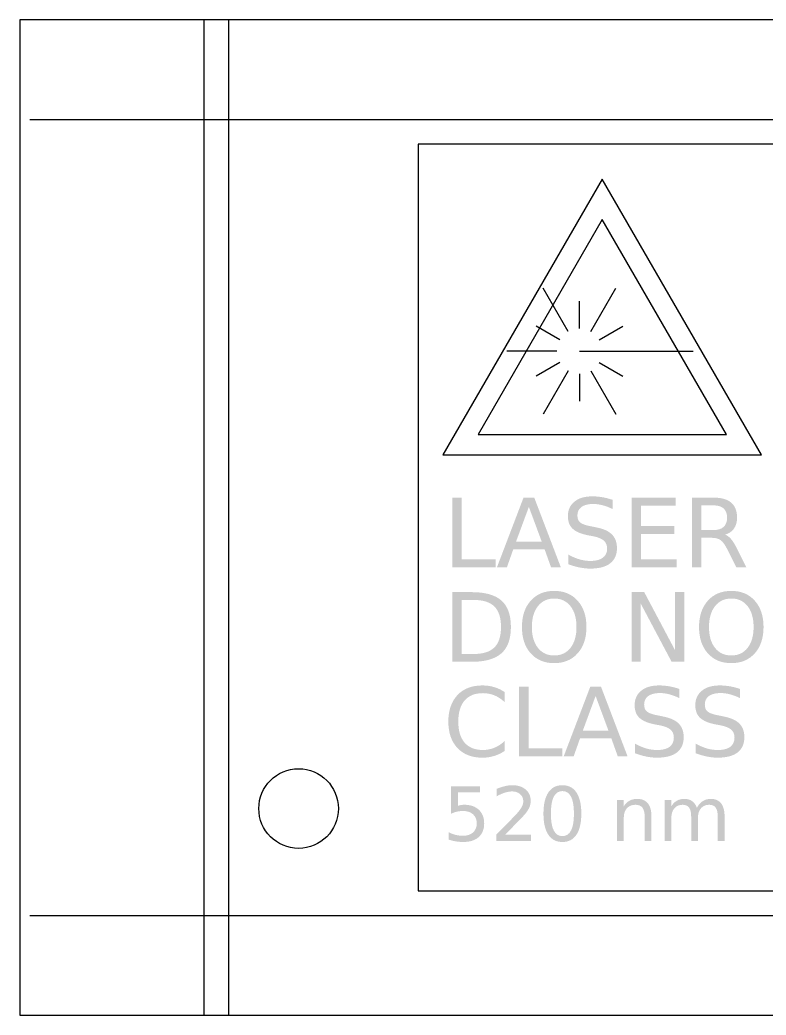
# Model space of a CAD drawing. Header units: millimetres. Extents: x 0 to 94.4, y -10 to 10.
# Drawn here: x 0 to 14.99, y -10 to 10 of the extents above; entities that cross this region are included whole.
import ezdxf

# ---------------------------------------------------------------- set-up
doc = ezdxf.new("R2010")
doc.units = ezdxf.units.MM
doc.layers.add('MARK', color=1, linetype='Continuous')
doc.layers.add('REF', color=8, linetype='Continuous')

msp = doc.modelspace()

# ---------------------------------------------------------------- hatches: boundary and pattern name
at = {"layer": 'MARK'}
h = msp.add_hatch(color=256, dxfattribs=at)
edge = h.paths.add_edge_path()
edge.add_line((11.911, 0.354), (11.911, 0.169))
edge.add_spline(control_points=[(11.911, 0.169), (11.839, 0.204), (11.772, 0.229), (11.708, 0.246), (11.644, 0.263), (11.583, 0.272), (11.523, 0.272), (11.42, 0.272), (11.34, 0.252), (11.285, 0.212), (11.229, 0.172), (11.201, 0.115), (11.201, 0.041), (11.201, -0.021), (11.219, -0.068), (11.256, -0.099), (11.294, -0.131), (11.364, -0.156), (11.468, -0.176)], knot_values=[0, 0, 0, 0, 1, 1, 1, 2, 2, 2, 3, 3, 3, 4, 4, 4, 5, 5, 5, 6, 6, 6, 6], degree=3, periodic=0)
edge.add_line((11.468, -0.176), (11.582, -0.199))
edge.add_spline(control_points=[(11.582, -0.199), (11.724, -0.226), (11.828, -0.273), (11.895, -0.341), (11.962, -0.409), (11.996, -0.5), (11.996, -0.614), (11.996, -0.749), (11.95, -0.852), (11.859, -0.922), (11.768, -0.992), (11.635, -1.027), (11.459, -1.027), (11.393, -1.027), (11.323, -1.02), (11.248, -1.005), (11.173, -0.99), (11.096, -0.967), (11.016, -0.938)], knot_values=[0, 0, 0, 0, 1, 1, 1, 2, 2, 2, 3, 3, 3, 4, 4, 4, 5, 5, 5, 6, 6, 6, 6], degree=3, periodic=0)
edge.add_line((11.016, -0.938), (11.016, -0.743))
edge.add_spline(control_points=[(11.016, -0.743), (11.093, -0.786), (11.168, -0.819), (11.242, -0.841), (11.316, -0.862), (11.388, -0.873), (11.459, -0.873), (11.568, -0.873), (11.651, -0.852), (11.71, -0.81), (11.769, -0.767), (11.798, -0.706), (11.798, -0.628), (11.798, -0.559), (11.777, -0.505), (11.735, -0.466), (11.692, -0.428), (11.623, -0.399), (11.527, -0.379)], knot_values=[0, 0, 0, 0, 1, 1, 1, 2, 2, 2, 3, 3, 3, 4, 4, 4, 5, 5, 5, 6, 6, 6, 6], degree=3, periodic=0)
edge.add_line((11.527, -0.379), (11.412, -0.357))
edge.add_spline(control_points=[(11.412, -0.357), (11.27, -0.329), (11.168, -0.285), (11.105, -0.225), (11.042, -0.165), (11.01, -0.081), (11.01, 0.026), (11.01, 0.15), (11.054, 0.247), (11.141, 0.318), (11.228, 0.39), (11.348, 0.425), (11.502, 0.425), (11.567, 0.425), (11.634, 0.419), (11.702, 0.408), (11.77, 0.396), (11.84, 0.378), (11.911, 0.354)], knot_values=[0, 0, 0, 0, 1, 1, 1, 2, 2, 2, 3, 3, 3, 4, 4, 4, 5, 5, 5, 6, 6, 6, 6], degree=3, periodic=0)
for points in [[(8.688, 0.4), (8.878, 0.4), (8.878, -0.841), (9.56, -0.841), (9.56, -1), (8.688, -1), (8.688, 0.4)], [(12.291, 0.4), (13.176, 0.4), (13.176, 0.241), (12.481, 0.241), (12.481, -0.174), (13.147, -0.174), (13.147, -0.333), (12.481, -0.333), (12.481, -0.841), (13.193, -0.841), (13.193, -1), (12.291, -1), (12.291, 0.4)], [(12.289, -1.5), (12.544, -1.5), (13.165, -2.671), (13.165, -1.5), (13.349, -1.5), (13.349, -2.9), (13.094, -2.9), (12.473, -1.729), (12.473, -2.9), (12.289, -2.9), (12.289, -1.5)], [(10.029, -3.4), (10.219, -3.4), (10.219, -4.641), (10.901, -4.641), (10.901, -4.8), (10.029, -4.8), (10.029, -3.4)]]:
    msp.add_hatch(color=256, dxfattribs=at).paths.add_polyline_path(points)
h = msp.add_hatch(color=256, dxfattribs=at)
h.paths.add_polyline_path([(10.119, 0.4), (10.334, 0.4), (10.868, -1), (10.671, -1), (10.543, -0.641), (9.912, -0.641), (9.785, -1), (9.585, -1), (10.119, 0.4)])
h.paths.add_polyline_path([(10.226, 0.213), (9.969, -0.483), (10.484, -0.483), (10.226, 0.213)], flags=0)
h = msp.add_hatch(color=256, dxfattribs=at)
edge = h.paths.add_edge_path()
edge.add_spline(control_points=[(14.168, -0.344), (14.209, -0.357), (14.249, -0.387), (14.287, -0.432), (14.326, -0.477), (14.364, -0.539), (14.403, -0.617)], knot_values=[0, 0, 0, 0, 1, 1, 1, 2, 2, 2, 2], degree=3, periodic=0)
edge.add_line((14.403, -0.617), (14.595, -1))
edge.add_line((14.595, -1), (14.392, -1))
edge.add_line((14.392, -1), (14.213, -0.641))
edge.add_spline(control_points=[(14.213, -0.641), (14.166, -0.547), (14.121, -0.485), (14.078, -0.454), (14.035, -0.424), (13.975, -0.408), (13.9, -0.408)], knot_values=[0, 0, 0, 0, 1, 1, 1, 2, 2, 2, 2], degree=3, periodic=0)
edge.add_line((13.9, -0.408), (13.694, -0.408))
edge.add_line((13.694, -0.408), (13.694, -1))
edge.add_line((13.694, -1), (13.505, -1))
edge.add_line((13.505, -1), (13.505, 0.4))
edge.add_line((13.505, 0.4), (13.932, 0.4))
edge.add_spline(control_points=[(13.932, 0.4), (14.092, 0.4), (14.212, 0.367), (14.29, 0.3), (14.369, 0.233), (14.409, 0.132), (14.409, -0.003), (14.409, -0.091), (14.388, -0.165), (14.347, -0.223), (14.306, -0.281), (14.247, -0.321), (14.168, -0.344)], knot_values=[0, 0, 0, 0, 1, 1, 1, 2, 2, 2, 3, 3, 3, 4, 4, 4, 4], degree=3, periodic=0)
edge = h.paths.add_edge_path(flags=0)
edge.add_line((13.694, 0.244), (13.694, -0.253))
edge.add_line((13.694, -0.253), (13.932, -0.253))
edge.add_spline(control_points=[(13.932, -0.253), (14.023, -0.253), (14.092, -0.232), (14.139, -0.189), (14.185, -0.147), (14.209, -0.085), (14.209, -0.003), (14.209, 0.079), (14.185, 0.14), (14.139, 0.182), (14.092, 0.224), (14.023, 0.244), (13.932, 0.244)], knot_values=[0, 0, 0, 0, 1, 1, 1, 2, 2, 2, 3, 3, 3, 4, 4, 4, 4], degree=3, periodic=0)
edge.add_line((13.932, 0.244), (13.694, 0.244))
h = msp.add_hatch(color=256, dxfattribs=at)
edge = h.paths.add_edge_path()
edge.add_line((8.688, -1.5), (9.078, -1.5))
edge.add_spline(control_points=[(9.078, -1.5), (9.349, -1.5), (9.548, -1.556), (9.675, -1.669), (9.802, -1.782), (9.865, -1.959), (9.865, -2.199), (9.865, -2.44), (9.802, -2.617), (9.674, -2.73), (9.546, -2.843), (9.348, -2.9), (9.078, -2.9)], knot_values=[0, 0, 0, 0, 1, 1, 1, 2, 2, 2, 3, 3, 3, 4, 4, 4, 4], degree=3, periodic=0)
edge.add_line((9.078, -2.9), (8.688, -2.9))
edge.add_line((8.688, -2.9), (8.688, -1.5))
edge = h.paths.add_edge_path(flags=0)
edge.add_line((8.878, -1.656), (8.878, -2.744))
edge.add_line((8.878, -2.744), (9.107, -2.744))
edge.add_spline(control_points=[(9.107, -2.744), (9.3, -2.744), (9.441, -2.701), (9.531, -2.613), (9.621, -2.526), (9.666, -2.387), (9.666, -2.199), (9.666, -2.011), (9.621, -1.874), (9.531, -1.786), (9.441, -1.699), (9.3, -1.656), (9.107, -1.656)], knot_values=[0, 0, 0, 0, 1, 1, 1, 2, 2, 2, 3, 3, 3, 4, 4, 4, 4], degree=3, periodic=0)
edge.add_line((9.107, -1.656), (8.878, -1.656))
h = msp.add_hatch(color=256, dxfattribs=at)
edge = h.paths.add_edge_path()
edge.add_spline(control_points=[(10.735, -1.475), (10.932, -1.475), (11.089, -1.54), (11.206, -1.672), (11.324, -1.804), (11.383, -1.98), (11.383, -2.201), (11.383, -2.422), (11.324, -2.598), (11.206, -2.73), (11.089, -2.861), (10.932, -2.927), (10.735, -2.927), (10.539, -2.927), (10.381, -2.862), (10.263, -2.73), (10.146, -2.599), (10.087, -2.423), (10.087, -2.201), (10.087, -1.98), (10.146, -1.804), (10.263, -1.672), (10.381, -1.54), (10.539, -1.475), (10.735, -1.475)], knot_values=[0, 0, 0, 0, 1, 1, 1, 2, 2, 2, 3, 3, 3, 4, 4, 4, 5, 5, 5, 6, 6, 6, 7, 7, 7, 8, 8, 8, 8], degree=3, periodic=0)
edge = h.paths.add_edge_path(flags=0)
edge.add_spline(control_points=[(10.735, -1.628), (10.598, -1.628), (10.489, -1.68), (10.408, -1.782), (10.327, -1.885), (10.286, -2.024), (10.286, -2.201), (10.286, -2.378), (10.327, -2.517), (10.408, -2.62), (10.489, -2.722), (10.598, -2.773), (10.735, -2.773), (10.873, -2.773), (10.982, -2.722), (11.062, -2.62), (11.143, -2.517), (11.183, -2.378), (11.183, -2.201), (11.183, -2.024), (11.143, -1.885), (11.062, -1.782), (10.982, -1.68), (10.873, -1.628), (10.735, -1.628)], knot_values=[0, 0, 0, 0, 1, 1, 1, 2, 2, 2, 3, 3, 3, 4, 4, 4, 5, 5, 5, 6, 6, 6, 7, 7, 7, 8, 8, 8, 8], degree=3, periodic=0)
h = msp.add_hatch(color=256, dxfattribs=at)
edge = h.paths.add_edge_path()
edge.add_spline(control_points=[(14.294, -1.475), (14.49, -1.475), (14.647, -1.54), (14.765, -1.672), (14.882, -1.804), (14.941, -1.98), (14.941, -2.201), (14.941, -2.422), (14.882, -2.598), (14.765, -2.73), (14.647, -2.861), (14.49, -2.927), (14.294, -2.927), (14.097, -2.927), (13.94, -2.862), (13.822, -2.73), (13.704, -2.599), (13.645, -2.423), (13.645, -2.201), (13.645, -1.98), (13.704, -1.804), (13.822, -1.672), (13.94, -1.54), (14.097, -1.475), (14.294, -1.475)], knot_values=[0, 0, 0, 0, 1, 1, 1, 2, 2, 2, 3, 3, 3, 4, 4, 4, 5, 5, 5, 6, 6, 6, 7, 7, 7, 8, 8, 8, 8], degree=3, periodic=0)
edge = h.paths.add_edge_path(flags=0)
edge.add_spline(control_points=[(14.294, -1.628), (14.157, -1.628), (14.047, -1.68), (13.966, -1.782), (13.885, -1.885), (13.845, -2.024), (13.845, -2.201), (13.845, -2.378), (13.885, -2.517), (13.966, -2.62), (14.047, -2.722), (14.157, -2.773), (14.294, -2.773), (14.432, -2.773), (14.541, -2.722), (14.621, -2.62), (14.701, -2.517), (14.741, -2.378), (14.741, -2.201), (14.741, -2.024), (14.701, -1.885), (14.621, -1.782), (14.541, -1.68), (14.432, -1.628), (14.294, -1.628)], knot_values=[0, 0, 0, 0, 1, 1, 1, 2, 2, 2, 3, 3, 3, 4, 4, 4, 5, 5, 5, 6, 6, 6, 7, 7, 7, 8, 8, 8, 8], degree=3, periodic=0)
h = msp.add_hatch(color=256, dxfattribs=at)
edge = h.paths.add_edge_path()
edge.add_line((9.737, -3.508), (9.737, -3.708))
edge.add_spline(control_points=[(9.737, -3.708), (9.673, -3.648), (9.605, -3.604), (9.533, -3.574), (9.461, -3.545), (9.384, -3.53), (9.303, -3.53), (9.143, -3.53), (9.02, -3.579), (8.935, -3.677), (8.85, -3.775), (8.808, -3.916), (8.808, -4.101), (8.808, -4.286), (8.85, -4.427), (8.935, -4.525), (9.02, -4.623), (9.143, -4.672), (9.303, -4.672), (9.384, -4.672), (9.461, -4.657), (9.533, -4.627), (9.605, -4.598), (9.673, -4.554), (9.737, -4.494)], knot_values=[0, 0, 0, 0, 1, 1, 1, 2, 2, 2, 3, 3, 3, 4, 4, 4, 5, 5, 5, 6, 6, 6, 7, 7, 7, 8, 8, 8, 8], degree=3, periodic=0)
edge.add_line((9.737, -4.494), (9.737, -4.692))
edge.add_spline(control_points=[(9.737, -4.692), (9.671, -4.737), (9.6, -4.771), (9.526, -4.793), (9.452, -4.816), (9.374, -4.827), (9.291, -4.827), (9.08, -4.827), (8.913, -4.762), (8.791, -4.633), (8.669, -4.503), (8.608, -4.326), (8.608, -4.101), (8.608, -3.876), (8.669, -3.699), (8.791, -3.569), (8.913, -3.44), (9.08, -3.375), (9.291, -3.375), (9.375, -3.375), (9.454, -3.386), (9.528, -3.408), (9.602, -3.43), (9.672, -3.463), (9.737, -3.508)], knot_values=[0, 0, 0, 0, 1, 1, 1, 2, 2, 2, 3, 3, 3, 4, 4, 4, 5, 5, 5, 6, 6, 6, 7, 7, 7, 8, 8, 8, 8], degree=3, periodic=0)
h = msp.add_hatch(color=256, dxfattribs=at)
h.paths.add_polyline_path([(11.46, -3.4), (11.675, -3.4), (12.209, -4.8), (12.012, -4.8), (11.884, -4.441), (11.253, -4.441), (11.126, -4.8), (10.926, -4.8), (11.46, -3.4)])
h.paths.add_polyline_path([(11.567, -3.587), (11.31, -4.283), (11.825, -4.283), (11.567, -3.587)], flags=0)
h = msp.add_hatch(color=256, dxfattribs=at)
edge = h.paths.add_edge_path()
edge.add_line((13.252, -3.446), (13.252, -3.631))
edge.add_spline(control_points=[(13.252, -3.631), (13.18, -3.596), (13.113, -3.571), (13.049, -3.554), (12.985, -3.537), (12.923, -3.528), (12.864, -3.528), (12.761, -3.528), (12.681, -3.548), (12.625, -3.588), (12.57, -3.628), (12.542, -3.685), (12.542, -3.759), (12.542, -3.821), (12.56, -3.868), (12.597, -3.899), (12.635, -3.931), (12.705, -3.956), (12.809, -3.976)], knot_values=[0, 0, 0, 0, 1, 1, 1, 2, 2, 2, 3, 3, 3, 4, 4, 4, 5, 5, 5, 6, 6, 6, 6], degree=3, periodic=0)
edge.add_line((12.809, -3.976), (12.923, -3.999))
edge.add_spline(control_points=[(12.923, -3.999), (13.064, -4.026), (13.169, -4.073), (13.236, -4.141), (13.303, -4.209), (13.337, -4.3), (13.337, -4.414), (13.337, -4.549), (13.291, -4.652), (13.2, -4.722), (13.109, -4.792), (12.976, -4.827), (12.8, -4.827), (12.734, -4.827), (12.664, -4.82), (12.589, -4.805), (12.514, -4.79), (12.437, -4.767), (12.357, -4.738)], knot_values=[0, 0, 0, 0, 1, 1, 1, 2, 2, 2, 3, 3, 3, 4, 4, 4, 5, 5, 5, 6, 6, 6, 6], degree=3, periodic=0)
edge.add_line((12.357, -4.738), (12.357, -4.543))
edge.add_spline(control_points=[(12.357, -4.543), (12.434, -4.586), (12.509, -4.619), (12.583, -4.641), (12.657, -4.662), (12.729, -4.673), (12.8, -4.673), (12.908, -4.673), (12.992, -4.652), (13.051, -4.61), (13.109, -4.567), (13.139, -4.506), (13.139, -4.428), (13.139, -4.359), (13.118, -4.305), (13.076, -4.266), (13.033, -4.228), (12.964, -4.199), (12.868, -4.179)], knot_values=[0, 0, 0, 0, 1, 1, 1, 2, 2, 2, 3, 3, 3, 4, 4, 4, 5, 5, 5, 6, 6, 6, 6], degree=3, periodic=0)
edge.add_line((12.868, -4.179), (12.753, -4.157))
edge.add_spline(control_points=[(12.753, -4.157), (12.611, -4.129), (12.509, -4.085), (12.446, -4.025), (12.383, -3.965), (12.351, -3.881), (12.351, -3.774), (12.351, -3.65), (12.395, -3.553), (12.482, -3.482), (12.569, -3.41), (12.689, -3.375), (12.843, -3.375), (12.908, -3.375), (12.975, -3.381), (13.043, -3.392), (13.111, -3.404), (13.181, -3.422), (13.252, -3.446)], knot_values=[0, 0, 0, 0, 1, 1, 1, 2, 2, 2, 3, 3, 3, 4, 4, 4, 5, 5, 5, 6, 6, 6, 6], degree=3, periodic=0)
h = msp.add_hatch(color=256, dxfattribs=at)
edge = h.paths.add_edge_path()
edge.add_line((14.471, -3.446), (14.471, -3.631))
edge.add_spline(control_points=[(14.471, -3.631), (14.399, -3.596), (14.332, -3.571), (14.268, -3.554), (14.204, -3.537), (14.143, -3.528), (14.083, -3.528), (13.98, -3.528), (13.9, -3.548), (13.844, -3.588), (13.789, -3.628), (13.761, -3.685), (13.761, -3.759), (13.761, -3.821), (13.779, -3.868), (13.816, -3.899), (13.854, -3.931), (13.924, -3.956), (14.028, -3.976)], knot_values=[0, 0, 0, 0, 1, 1, 1, 2, 2, 2, 3, 3, 3, 4, 4, 4, 5, 5, 5, 6, 6, 6, 6], degree=3, periodic=0)
edge.add_line((14.028, -3.976), (14.142, -3.999))
edge.add_spline(control_points=[(14.142, -3.999), (14.283, -4.026), (14.388, -4.073), (14.455, -4.141), (14.522, -4.209), (14.556, -4.3), (14.556, -4.414), (14.556, -4.549), (14.51, -4.652), (14.419, -4.722), (14.328, -4.792), (14.195, -4.827), (14.019, -4.827), (13.953, -4.827), (13.883, -4.82), (13.808, -4.805), (13.733, -4.79), (13.656, -4.767), (13.576, -4.738)], knot_values=[0, 0, 0, 0, 1, 1, 1, 2, 2, 2, 3, 3, 3, 4, 4, 4, 5, 5, 5, 6, 6, 6, 6], degree=3, periodic=0)
edge.add_line((13.576, -4.738), (13.576, -4.543))
edge.add_spline(control_points=[(13.576, -4.543), (13.653, -4.586), (13.728, -4.619), (13.802, -4.641), (13.876, -4.662), (13.948, -4.673), (14.019, -4.673), (14.128, -4.673), (14.211, -4.652), (14.27, -4.61), (14.328, -4.567), (14.358, -4.506), (14.358, -4.428), (14.358, -4.359), (14.337, -4.305), (14.295, -4.266), (14.252, -4.228), (14.183, -4.199), (14.087, -4.179)], knot_values=[0, 0, 0, 0, 1, 1, 1, 2, 2, 2, 3, 3, 3, 4, 4, 4, 5, 5, 5, 6, 6, 6, 6], degree=3, periodic=0)
edge.add_line((14.087, -4.179), (13.972, -4.157))
edge.add_spline(control_points=[(13.972, -4.157), (13.83, -4.129), (13.728, -4.085), (13.665, -4.025), (13.602, -3.965), (13.57, -3.881), (13.57, -3.774), (13.57, -3.65), (13.614, -3.553), (13.701, -3.482), (13.788, -3.41), (13.908, -3.375), (14.062, -3.375), (14.127, -3.375), (14.194, -3.381), (14.262, -3.392), (14.33, -3.404), (14.4, -3.422), (14.471, -3.446)], knot_values=[0, 0, 0, 0, 1, 1, 1, 2, 2, 2, 3, 3, 3, 4, 4, 4, 5, 5, 5, 6, 6, 6, 6], degree=3, periodic=0)
h = msp.add_hatch(color=256, dxfattribs=at)
edge = h.paths.add_edge_path()
edge.add_line((8.663, -5.4), (9.247, -5.4))
edge.add_line((9.247, -5.4), (9.247, -5.525))
edge.add_line((9.247, -5.525), (8.799, -5.525))
edge.add_line((8.799, -5.525), (8.799, -5.795))
edge.add_spline(control_points=[(8.799, -5.795), (8.821, -5.788), (8.842, -5.782), (8.864, -5.778), (8.886, -5.775), (8.907, -5.773), (8.929, -5.773), (9.052, -5.773), (9.149, -5.806), (9.221, -5.874), (9.292, -5.941), (9.328, -6.032), (9.328, -6.147), (9.328, -6.265), (9.291, -6.357), (9.218, -6.423), (9.144, -6.489), (9.04, -6.521), (8.906, -6.521), (8.86, -6.521), (8.813, -6.517), (8.765, -6.51), (8.717, -6.502), (8.667, -6.49), (8.616, -6.474)], knot_values=[0, 0, 0, 0, 1, 1, 1, 2, 2, 2, 3, 3, 3, 4, 4, 4, 5, 5, 5, 6, 6, 6, 7, 7, 7, 8, 8, 8, 8], degree=3, periodic=0)
edge.add_line((8.616, -6.474), (8.616, -6.325))
edge.add_spline(control_points=[(8.616, -6.325), (8.661, -6.349), (8.706, -6.367), (8.753, -6.378), (8.801, -6.39), (8.85, -6.396), (8.903, -6.396), (8.988, -6.396), (9.055, -6.374), (9.105, -6.329), (9.154, -6.284), (9.179, -6.224), (9.179, -6.147), (9.179, -6.07), (9.154, -6.01), (9.105, -5.965), (9.055, -5.92), (8.988, -5.898), (8.903, -5.898), (8.863, -5.898), (8.824, -5.902), (8.784, -5.911), (8.744, -5.92), (8.704, -5.934), (8.663, -5.953)], knot_values=[0, 0, 0, 0, 1, 1, 1, 2, 2, 2, 3, 3, 3, 4, 4, 4, 5, 5, 5, 6, 6, 6, 7, 7, 7, 8, 8, 8, 8], degree=3, periodic=0)
edge.add_line((8.663, -5.953), (8.663, -5.4))
h = msp.add_hatch(color=256, dxfattribs=at)
edge = h.paths.add_edge_path()
edge.add_line((9.75, -6.375), (10.269, -6.375))
edge.add_line((10.269, -6.375), (10.269, -6.5))
edge.add_line((10.269, -6.5), (9.571, -6.5))
edge.add_line((9.571, -6.5), (9.571, -6.375))
edge.add_spline(control_points=[(9.571, -6.375), (9.627, -6.316), (9.704, -6.238), (9.802, -6.139), (9.899, -6.041), (9.96, -5.977), (9.985, -5.949), (10.033, -5.895), (10.066, -5.85), (10.085, -5.813), (10.104, -5.776), (10.114, -5.739), (10.114, -5.704), (10.114, -5.645), (10.093, -5.597), (10.052, -5.561), (10.011, -5.524), (9.958, -5.505), (9.892, -5.505), (9.845, -5.505), (9.796, -5.513), (9.744, -5.53), (9.692, -5.546), (9.637, -5.57), (9.578, -5.603)], knot_values=[0, 0, 0, 0, 1, 1, 1, 2, 2, 2, 3, 3, 3, 4, 4, 4, 5, 5, 5, 6, 6, 6, 7, 7, 7, 8, 8, 8, 8], degree=3, periodic=0)
edge.add_line((9.578, -5.603), (9.578, -5.453))
edge.add_spline(control_points=[(9.578, -5.453), (9.638, -5.429), (9.694, -5.411), (9.746, -5.399), (9.798, -5.386), (9.846, -5.38), (9.889, -5.38), (10.003, -5.38), (10.094, -5.409), (10.161, -5.466), (10.229, -5.523), (10.263, -5.599), (10.263, -5.694), (10.263, -5.739), (10.255, -5.782), (10.238, -5.823), (10.221, -5.863), (10.19, -5.911), (10.145, -5.966)], knot_values=[0, 0, 0, 0, 1, 1, 1, 2, 2, 2, 3, 3, 3, 4, 4, 4, 5, 5, 5, 6, 6, 6, 6], degree=3, periodic=0)
edge.add_spline(control_points=[(10.145, -5.966), (10.133, -5.98), (10.094, -6.021), (10.028, -6.089), (9.962, -6.157), (9.869, -6.252), (9.75, -6.375)], knot_values=[0, 0, 0, 0, 1, 1, 1, 2, 2, 2, 2], degree=3, periodic=0)
h = msp.add_hatch(color=256, dxfattribs=at)
edge = h.paths.add_edge_path()
edge.add_spline(control_points=[(10.9, -5.38), (11.023, -5.38), (11.117, -5.429), (11.182, -5.526), (11.247, -5.624), (11.28, -5.765), (11.28, -5.951), (11.28, -6.136), (11.247, -6.278), (11.182, -6.375), (11.117, -6.473), (11.023, -6.521), (10.9, -6.521), (10.776, -6.521), (10.682, -6.473), (10.617, -6.375), (10.552, -6.278), (10.519, -6.136), (10.519, -5.951), (10.519, -5.765), (10.552, -5.624), (10.617, -5.526), (10.682, -5.429), (10.776, -5.38), (10.9, -5.38)], knot_values=[0, 0, 0, 0, 1, 1, 1, 2, 2, 2, 3, 3, 3, 4, 4, 4, 5, 5, 5, 6, 6, 6, 7, 7, 7, 8, 8, 8, 8], degree=3, periodic=0)
edge = h.paths.add_edge_path(flags=0)
edge.add_spline(control_points=[(10.9, -5.498), (10.823, -5.498), (10.765, -5.536), (10.727, -5.611), (10.688, -5.686), (10.669, -5.8), (10.669, -5.951), (10.669, -6.102), (10.688, -6.215), (10.727, -6.29), (10.765, -6.366), (10.823, -6.403), (10.9, -6.403), (10.977, -6.403), (11.035, -6.366), (11.073, -6.29), (11.112, -6.215), (11.131, -6.102), (11.131, -5.951), (11.131, -5.8), (11.112, -5.686), (11.073, -5.611), (11.035, -5.536), (10.977, -5.498), (10.9, -5.498)], knot_values=[0, 0, 0, 0, 1, 1, 1, 2, 2, 2, 3, 3, 3, 4, 4, 4, 5, 5, 5, 6, 6, 6, 7, 7, 7, 8, 8, 8, 8], degree=3, periodic=0)
h = msp.add_hatch(color=256, dxfattribs=at)
edge = h.paths.add_edge_path()
edge.add_line((12.688, -6.002), (12.688, -6.5))
edge.add_line((12.688, -6.5), (12.552, -6.5))
edge.add_line((12.552, -6.5), (12.552, -6.006))
edge.add_spline(control_points=[(12.552, -6.006), (12.552, -5.928), (12.537, -5.87), (12.507, -5.831), (12.476, -5.792), (12.43, -5.773), (12.37, -5.773), (12.296, -5.773), (12.239, -5.796), (12.196, -5.843), (12.154, -5.889), (12.133, -5.953), (12.133, -6.034)], knot_values=[0, 0, 0, 0, 1, 1, 1, 2, 2, 2, 3, 3, 3, 4, 4, 4, 4], degree=3, periodic=0)
edge.add_line((12.133, -6.034), (12.133, -6.5))
edge.add_line((12.133, -6.5), (11.997, -6.5))
edge.add_line((11.997, -6.5), (11.997, -5.675))
edge.add_line((11.997, -5.675), (12.133, -5.675))
edge.add_line((12.133, -5.675), (12.133, -5.803))
edge.add_spline(control_points=[(12.133, -5.803), (12.165, -5.753), (12.204, -5.716), (12.248, -5.692), (12.292, -5.667), (12.342, -5.655), (12.4, -5.655), (12.495, -5.655), (12.566, -5.684), (12.615, -5.743), (12.663, -5.802), (12.688, -5.888), (12.688, -6.002)], knot_values=[0, 0, 0, 0, 1, 1, 1, 2, 2, 2, 3, 3, 3, 4, 4, 4, 4], degree=3, periodic=0)
h = msp.add_hatch(color=256, dxfattribs=at)
edge = h.paths.add_edge_path()
edge.add_spline(control_points=[(13.601, -5.833), (13.635, -5.772), (13.675, -5.727), (13.722, -5.698), (13.769, -5.669), (13.825, -5.655), (13.889, -5.655), (13.975, -5.655), (14.041, -5.685), (14.088, -5.745), (14.134, -5.805), (14.158, -5.891), (14.158, -6.002)], knot_values=[0, 0, 0, 0, 1, 1, 1, 2, 2, 2, 3, 3, 3, 4, 4, 4, 4], degree=3, periodic=0)
edge.add_line((14.158, -6.002), (14.158, -6.5))
edge.add_line((14.158, -6.5), (14.021, -6.5))
edge.add_line((14.021, -6.5), (14.021, -6.006))
edge.add_spline(control_points=[(14.021, -6.006), (14.021, -5.927), (14.007, -5.869), (13.979, -5.83), (13.951, -5.792), (13.909, -5.773), (13.851, -5.773), (13.781, -5.773), (13.725, -5.796), (13.685, -5.843), (13.644, -5.889), (13.624, -5.953), (13.624, -6.034)], knot_values=[0, 0, 0, 0, 1, 1, 1, 2, 2, 2, 3, 3, 3, 4, 4, 4, 4], degree=3, periodic=0)
edge.add_line((13.624, -6.034), (13.624, -6.5))
edge.add_line((13.624, -6.5), (13.487, -6.5))
edge.add_line((13.487, -6.5), (13.487, -6.006))
edge.add_spline(control_points=[(13.487, -6.006), (13.487, -5.927), (13.473, -5.868), (13.445, -5.83), (13.417, -5.792), (13.374, -5.773), (13.316, -5.773), (13.246, -5.773), (13.191, -5.796), (13.151, -5.843), (13.11, -5.89), (13.089, -5.954), (13.089, -6.034)], knot_values=[0, 0, 0, 0, 1, 1, 1, 2, 2, 2, 3, 3, 3, 4, 4, 4, 4], degree=3, periodic=0)
edge.add_line((13.089, -6.034), (13.089, -6.5))
edge.add_line((13.089, -6.5), (12.953, -6.5))
edge.add_line((12.953, -6.5), (12.953, -5.675))
edge.add_line((12.953, -5.675), (13.089, -5.675))
edge.add_line((13.089, -5.675), (13.089, -5.803))
edge.add_spline(control_points=[(13.089, -5.803), (13.12, -5.752), (13.157, -5.715), (13.201, -5.691), (13.244, -5.667), (13.295, -5.655), (13.355, -5.655), (13.415, -5.655), (13.465, -5.67), (13.507, -5.701), (13.549, -5.731), (13.581, -5.775), (13.601, -5.833)], knot_values=[0, 0, 0, 0, 1, 1, 1, 2, 2, 2, 3, 3, 3, 4, 4, 4, 4], degree=3, periodic=0)

# ---------------------------------------------------------------- linework, layer by layer
for p, q in [((11.014, 3.739), (10.511, 4.61)), ((11.471, 3.739), (11.974, 4.61)), ((11.243, 3.8), (11.243, 4.349)), ((10.847, 3.572), (10.372, 3.846)), ((11.639, 3.572), (12.114, 3.846)), ((10.786, 3.343), (9.78, 3.343)), ((11.243, 3.343), (13.529, 3.343)), ((11.7, 3.343), (12.706, 3.343)), ((10.847, 3.115), (10.372, 2.84)), ((11.639, 3.115), (12.114, 2.84)), ((11.014, 2.947), (10.511, 2.076)), ((11.243, 2.886), (11.243, 2.337)), ((11.471, 2.947), (11.974, 2.076))]:
    msp.add_line(p, q, dxfattribs=at)
for points in [[(8.5, 1.258), (14.9, 1.258), (11.7, 6.8)], [(9.204, 1.667), (14.196, 1.667), (11.7, 5.99)]]:
    msp.add_lwpolyline(points, close=True, dxfattribs=at)
at = {"layer": 'REF'}
for p, q in [((3.7, -10), (3.7, 10)), ((4.2, -10), (4.2, 10)), ((0.2, 8), (93.6, 8)), ((0.2, -8), (93.6, -8))]:
    msp.add_line(p, q, dxfattribs=at)
for points in [[(0, -10), (92.4, -10), (94.4, -8), (94.4, 8), (92.4, 10), (0, 10)], [(8, -7.5), (37.5, -7.5), (37.5, 7.5), (8, 7.5)]]:
    msp.add_lwpolyline(points, close=True, dxfattribs=at)
msp.add_circle((5.6, -5.85), 0.8, dxfattribs=at)

doc.saveas('drawing.dxf')
